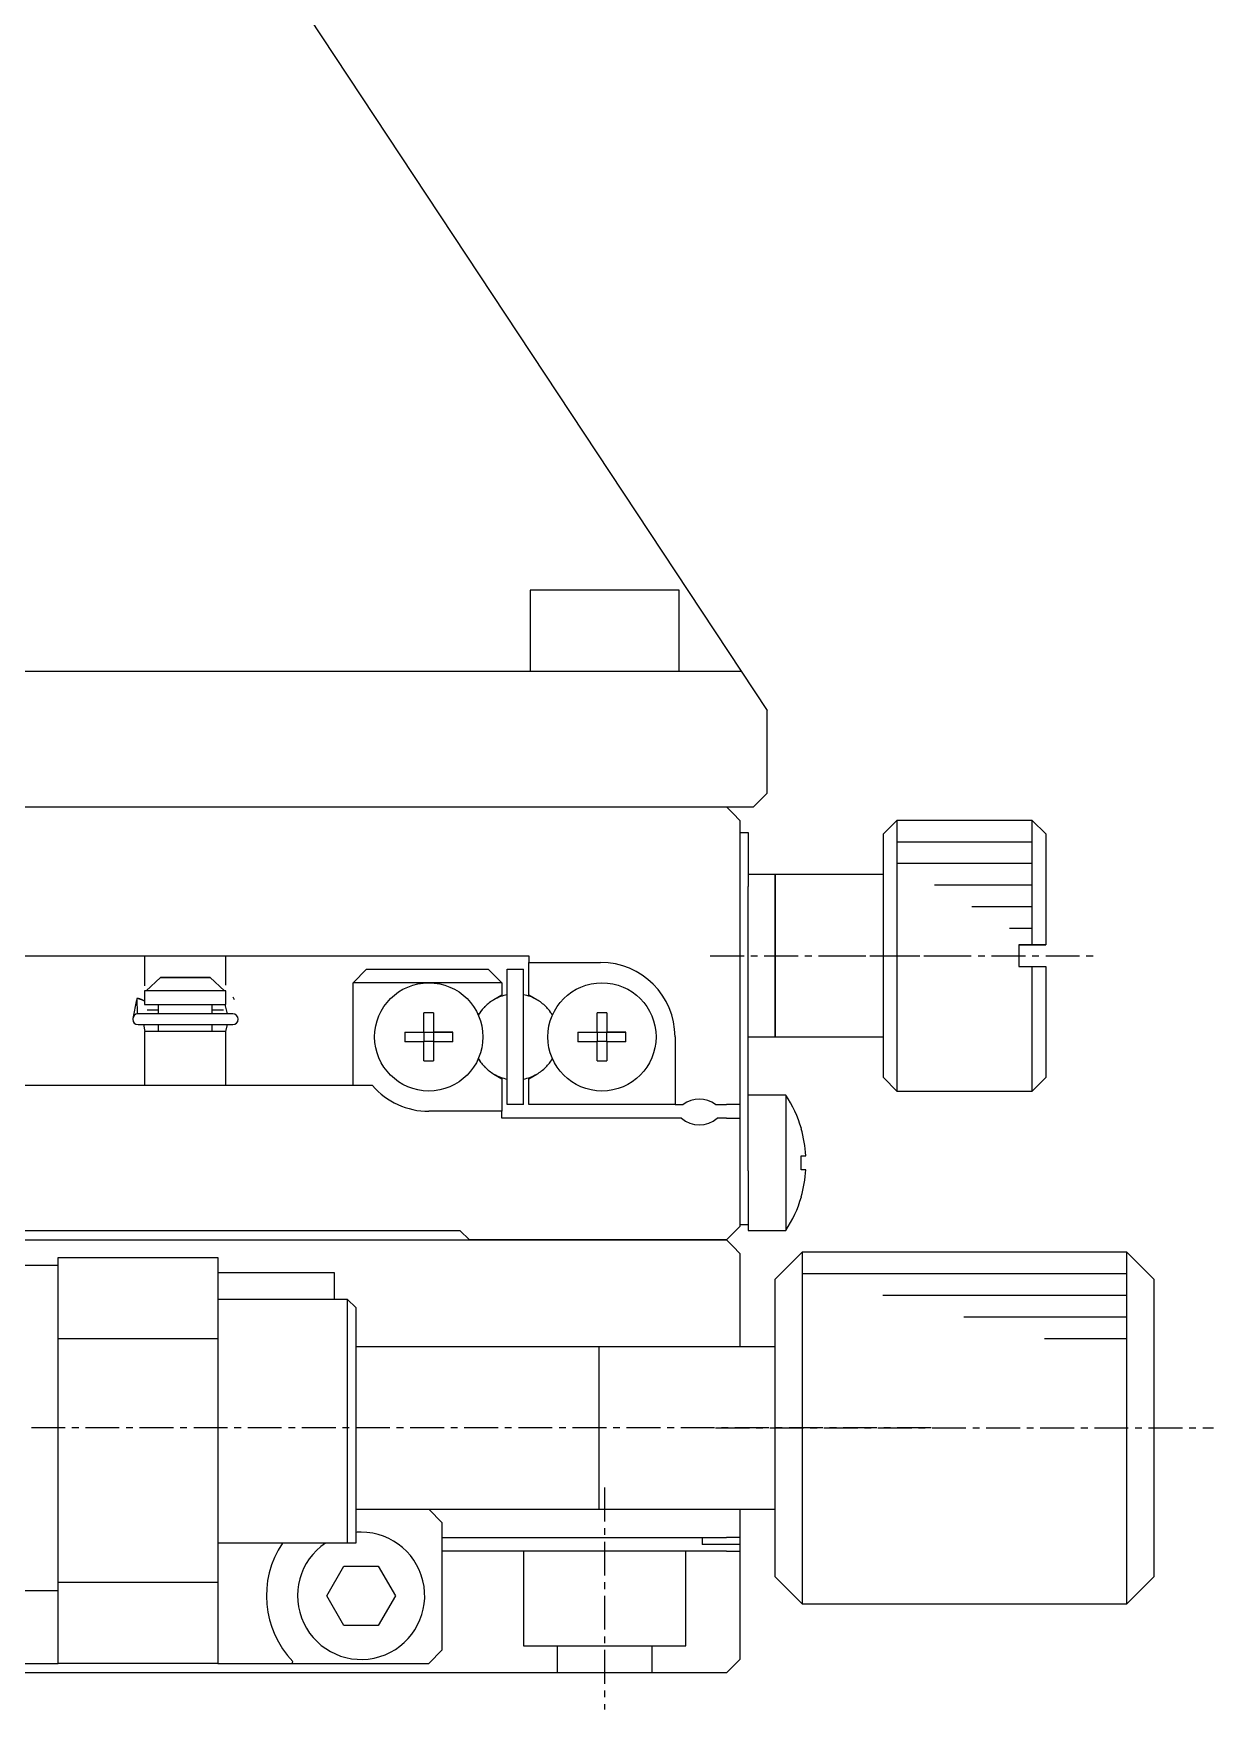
# Model space of a CAD drawing. Extents: x 404 to 637, y 23 to 215.
# Drawn here: x 593 to 636.6, y 71.7 to 133.6 of the extents above; entities that cross this region are included whole.
import ezdxf

# ---------------------------------------------------------------- set-up
doc = ezdxf.new("R2010")
doc.units = 0
doc.linetypes.add('CENTER', pattern=[2, 1.25, -0.25, 0.25, -0.25])
doc.layers.get('0').update_dxf_attribs({"linetype": 'CONTINUOUS'})
doc.layers.add('CENTER', color=1, linetype='CENTER')

msp = doc.modelspace()

# ---------------------------------------------------------------- linework, layer by layer
at = {"color": 7, "linetype": 'CONTINUOUS'}
for p, q in [((569.599, 185.017), (620.099, 108.575)), ((611.349, 113.017), (611.349, 110.017)), ((614.099, 113.017), (611.349, 113.017)), ((616.849, 113.017), (614.099, 113.017)), ((616.849, 110.017), (616.849, 113.017)), ((619.146, 110.017), (570.099, 110.017)), ((620.099, 105.517), (620.099, 108.575)), ((620.099, 105.517), (619.599, 105.017)), ((563.599, 105.017), (619.599, 105.017)), ((569.599, 105.017), (618.599, 105.017)), ((618.849, 104.767), (618.599, 105.017)), ((618.849, 104.767), (619.099, 104.517)), ((619.099, 104.517), (619.099, 94.017)), ((619.099, 104.067), (619.399, 104.067)), ((619.399, 104.067), (619.399, 102.067)), ((624.899, 104.517), (624.399, 104.017)), ((629.899, 104.517), (624.899, 104.517)), ((624.899, 104.517), (624.899, 94.517)), ((629.899, 99.917), (629.899, 104.517)), ((630.399, 104.017), (629.899, 104.517)), ((624.399, 95.017), (624.399, 104.017)), ((630.399, 104.017), (630.399, 99.917)), ((620.399, 102.517), (619.399, 102.517)), ((620.399, 102.517), (620.399, 96.517)), ((620.399, 96.517), (620.399, 102.517)), ((624.399, 102.517), (620.399, 102.517)), ((619.399, 91.567), (619.399, 102.067)), ((629.399, 99.917), (629.899, 99.917)), ((629.899, 99.917), (629.399, 99.917)), ((629.399, 99.917), (629.399, 99.117)), ((630.399, 99.917), (629.899, 99.917)), ((629.899, 99.917), (630.399, 99.917)), ((588.299, 99.517), (597.299, 99.517)), ((597.099, 99.517), (597.099, 98.404)), ((597.299, 99.517), (599.599, 99.517)), ((599.599, 99.517), (609.099, 99.517)), ((600.099, 98.423), (600.099, 99.517)), ((609.099, 99.517), (611.299, 99.517)), ((611.299, 99.517), (611.299, 99.267)), ((611.299, 98.061), (611.299, 99.267)), ((611.299, 99.267), (613.949, 99.267)), ((629.399, 99.117), (629.899, 99.117)), ((629.899, 94.517), (629.899, 99.117)), ((629.899, 99.117), (630.399, 99.117)), ((630.399, 99.117), (630.399, 95.017)), ((597.153, 98.217), (597.682, 98.717)), ((597.682, 98.717), (599.515, 98.717)), ((599.515, 98.717), (597.682, 98.717)), ((599.515, 98.717), (600.044, 98.217)), ((604.799, 98.517), (605.299, 99.017)), ((604.799, 94.717), (604.799, 98.517)), ((607.599, 98.517), (604.799, 98.517)), ((605.299, 99.017), (609.799, 99.017)), ((610.299, 98.517), (607.599, 98.517)), ((609.799, 99.017), (610.299, 98.517)), ((610.299, 98.517), (610.299, 98.061)), ((610.499, 94.017), (610.499, 99.017)), ((610.499, 99.017), (611.099, 99.017)), ((611.099, 94.017), (611.099, 99.017)), ((596.794, 97.884), (596.658, 97.196)), ((596.814, 97.936), (596.826, 97.367)), ((596.819, 97.945), (597.047, 97.875)), ((597.047, 97.875), (597.099, 97.85)), ((597.153, 98.217), (597.099, 98.217)), ((597.099, 98.217), (597.099, 97.717)), ((600.044, 98.217), (597.153, 98.217)), ((600.099, 98.217), (600.044, 98.217)), ((600.099, 97.717), (600.099, 98.217)), ((600.399, 97.936), (600.375, 97.989)), ((600.419, 97.883), (600.399, 97.936)), ((610.299, 98.061), (610.005, 97.892)), ((611.592, 97.892), (611.299, 98.061)), ((600.357, 97.369), (596.857, 97.369)), ((597.099, 97.717), (600.099, 97.717)), ((597.198, 97.517), (597.599, 97.517)), ((597.599, 97.717), (597.599, 97.369)), ((599.599, 97.369), (599.599, 97.717)), ((599.599, 97.517), (600.015, 97.517)), ((600.057, 97.717), (600.145, 97.369)), ((607.419, 96.697), (607.419, 97.403)), ((607.779, 97.403), (607.779, 96.697)), ((613.819, 96.697), (613.819, 97.403)), ((614.179, 97.403), (614.179, 96.697)), ((596.857, 96.969), (600.357, 96.969)), ((597.123, 96.717), (597.069, 96.969)), ((597.599, 96.717), (597.099, 96.717)), ((600.099, 96.717), (597.099, 96.717)), ((597.099, 96.717), (597.099, 94.717)), ((597.599, 96.969), (597.599, 96.717)), ((599.599, 96.717), (597.599, 96.717)), ((599.599, 96.717), (597.599, 96.717)), ((599.599, 96.717), (599.599, 96.969)), ((600.099, 96.717), (599.599, 96.717)), ((600.144, 96.969), (600.09, 96.717)), ((600.099, 94.717), (600.099, 96.717)), ((606.712, 96.697), (607.419, 96.697)), ((606.712, 96.697), (607.419, 96.697)), ((607.429, 96.687), (607.419, 96.697)), ((607.429, 96.347), (607.429, 96.687)), ((607.429, 96.687), (607.768, 96.687)), ((607.768, 96.687), (607.779, 96.697)), ((607.768, 96.687), (607.768, 96.347)), ((607.779, 96.697), (608.485, 96.697)), ((608.485, 96.697), (607.779, 96.697)), ((613.112, 96.697), (613.819, 96.697)), ((613.112, 96.697), (613.819, 96.697)), ((613.829, 96.687), (613.819, 96.697)), ((613.829, 96.347), (613.829, 96.687)), ((613.829, 96.687), (614.168, 96.687)), ((614.168, 96.687), (614.179, 96.697)), ((614.168, 96.687), (614.168, 96.347)), ((614.179, 96.697), (614.885, 96.697)), ((614.885, 96.697), (614.179, 96.697)), ((607.419, 96.337), (606.712, 96.337)), ((607.429, 96.347), (607.419, 96.337)), ((607.419, 95.631), (607.419, 96.337)), ((607.768, 96.347), (607.429, 96.347)), ((607.768, 96.347), (607.779, 96.337)), ((607.779, 96.337), (607.779, 95.631)), ((608.485, 96.337), (607.779, 96.337)), ((613.819, 96.337), (613.112, 96.337)), ((613.829, 96.347), (613.819, 96.337)), ((613.819, 95.631), (613.819, 96.337)), ((614.168, 96.347), (613.829, 96.347)), ((614.168, 96.347), (614.179, 96.337)), ((614.179, 96.337), (614.179, 95.631)), ((614.885, 96.337), (614.179, 96.337)), ((616.699, 96.517), (616.699, 94.017)), ((619.399, 96.517), (620.399, 96.517)), ((620.399, 96.517), (624.399, 96.517)), ((610.005, 95.142), (610.299, 94.972)), ((610.299, 94.972), (610.299, 93.767)), ((611.299, 94.972), (611.592, 95.142)), ((611.299, 94.017), (611.299, 94.972)), ((624.399, 95.017), (624.899, 94.517)), ((629.899, 94.517), (630.399, 95.017)), ((597.524, 94.717), (588.524, 94.717)), ((605.52, 94.717), (597.524, 94.717)), ((620.79, 94.367), (619.399, 94.367)), ((620.79, 94.367), (620.79, 89.367)), ((624.899, 94.517), (629.899, 94.517)), ((610.299, 93.767), (607.599, 93.767)), ((610.299, 93.517), (610.299, 93.767)), ((616.937, 93.517), (610.299, 93.517)), ((611.099, 94.017), (610.499, 94.017)), ((616.699, 94.017), (611.299, 94.017)), ((616.699, 94.017), (616.999, 94.017)), ((618.199, 94.017), (618.599, 94.017)), ((618.599, 93.517), (618.26, 93.517)), ((619.099, 94.017), (618.599, 94.017)), ((618.599, 93.517), (619.099, 93.517)), ((619.099, 94.017), (619.099, 93.517)), ((619.099, 93.517), (619.099, 89.517)), ((621.361, 93.125), (621.368, 93.129)), ((621.361, 92.127), (621.534, 92.127)), ((619.399, 91.567), (619.399, 89.567)), ((621.534, 91.607), (621.361, 91.607)), ((621.368, 90.605), (621.361, 90.608)), ((579.449, 89.367), (608.749, 89.367)), ((608.749, 89.367), (609.099, 89.017)), ((618.599, 89.017), (618.849, 89.267)), ((619.099, 89.517), (618.849, 89.267)), ((619.399, 89.567), (619.099, 89.567)), ((619.399, 89.567), (619.399, 89.367)), ((619.399, 89.367), (620.79, 89.367)), ((588.599, 89.017), (601.599, 89.017)), ((601.599, 89.017), (609.099, 89.017)), ((615.599, 89.017), (609.099, 89.017)), ((609.099, 89.017), (615.599, 89.017)), ((616.399, 89.017), (615.599, 89.017)), ((615.599, 89.017), (616.399, 89.017)), ((618.599, 89.017), (616.399, 89.017)), ((616.399, 89.017), (618.599, 89.017)), ((618.849, 88.767), (618.599, 89.017)), ((618.849, 88.767), (619.099, 88.517)), ((621.399, 88.567), (620.399, 87.567)), ((633.399, 88.567), (621.399, 88.567)), ((621.399, 88.567), (621.399, 82.008)), ((633.399, 75.567), (633.399, 88.567)), ((634.399, 87.567), (633.399, 88.567)), ((593.899, 88.067), (590.399, 88.067)), ((593.899, 85.367), (593.899, 88.367)), ((593.899, 88.367), (599.799, 88.367)), ((599.799, 88.367), (599.799, 85.367)), ((619.099, 88.517), (619.099, 88.067)), ((619.099, 88.517), (619.099, 85.067)), ((599.799, 87.817), (604.099, 87.817)), ((604.099, 87.817), (604.099, 86.817)), ((620.399, 82.017), (620.399, 87.567)), ((634.399, 87.567), (634.399, 76.567)), ((604.599, 86.817), (599.799, 86.817)), ((604.899, 86.517), (604.599, 86.817)), ((604.599, 77.817), (604.599, 86.817)), ((604.899, 86.517), (604.899, 77.817)), ((599.799, 85.367), (593.899, 85.367)), ((593.899, 76.367), (593.899, 85.367)), ((599.799, 85.367), (599.799, 76.367)), ((613.904, 85.067), (604.899, 85.067)), ((620.399, 85.067), (613.894, 85.067)), ((613.899, 79.067), (613.899, 85.067)), ((620.399, 76.567), (620.399, 82.017)), ((621.399, 82.008), (621.399, 75.567)), ((604.899, 79.067), (613.899, 79.067)), ((608.099, 78.567), (607.599, 79.067)), ((613.894, 79.067), (613.899, 79.067)), ((613.899, 79.067), (613.904, 79.067)), ((613.899, 79.067), (620.399, 79.067)), ((619.099, 79.067), (619.099, 78.017)), ((608.099, 73.867), (608.099, 78.567)), ((604.599, 77.817), (599.799, 77.817)), ((604.899, 77.817), (604.599, 77.817)), ((608.099, 78.017), (618.599, 78.017)), ((618.599, 77.517), (608.099, 77.517)), ((617.699, 78.017), (617.699, 77.767)), ((619.099, 77.767), (617.699, 77.767)), ((619.099, 78.017), (618.599, 78.017)), ((618.599, 77.517), (619.099, 77.517)), ((619.099, 78.017), (619.099, 77.767)), ((619.099, 77.767), (619.099, 77.517)), ((619.099, 77.517), (619.099, 73.517)), ((603.828, 75.867), (604.464, 76.967)), ((604.464, 76.967), (605.734, 76.967)), ((605.734, 76.967), (606.369, 75.867)), ((593.899, 73.367), (593.899, 76.367)), ((593.899, 76.367), (599.799, 76.367)), ((599.799, 76.367), (599.799, 73.367)), ((620.399, 76.567), (621.399, 75.567)), ((633.399, 75.567), (634.399, 76.567)), ((590.399, 76.067), (593.899, 76.067)), ((604.464, 74.767), (603.828, 75.867)), ((606.369, 75.867), (605.734, 74.767)), ((619.099, 76.067), (619.099, 74.717)), ((621.399, 75.567), (633.399, 75.567)), ((605.734, 74.767), (604.464, 74.767)), ((619.099, 74.717), (619.099, 73.517)), ((607.599, 73.367), (608.099, 73.867)), ((591.146, 73.367), (593.899, 73.367)), ((599.799, 73.367), (593.899, 73.367)), ((599.799, 73.367), (602.551, 73.367)), ((602.551, 73.367), (602.58, 73.436)), ((602.551, 73.367), (607.599, 73.367)), ((618.849, 73.267), (618.599, 73.017)), ((619.099, 73.517), (618.849, 73.267)), ((619.099, 73.517), (618.849, 73.267)), ((618.599, 73.017), (569.599, 73.017))]:
    msp.add_line(p, q, dxfattribs=at)
at = {"color": 3, "linetype": 'CONTINUOUS'}
for p, q in [((629.899, 103.717), (624.899, 103.717)), ((629.899, 102.917), (624.899, 102.917)), ((629.899, 102.117), (626.284, 102.117)), ((629.899, 101.317), (627.67, 101.317)), ((629.899, 100.517), (629.056, 100.517)), ((633.399, 87.767), (621.399, 87.767)), ((633.399, 86.967), (624.384, 86.967)), ((633.399, 86.167), (627.37, 86.167)), ((633.399, 85.367), (630.356, 85.367)), ((611.099, 77.517), (611.099, 74.017)), ((617.099, 74.017), (617.099, 77.517)), ((611.099, 74.017), (617.099, 74.017)), ((612.349, 74.017), (612.349, 73.017)), ((615.849, 73.017), (615.849, 74.017))]:
    msp.add_line(p, q, dxfattribs=at)
at = {"color": 7, "linetype": 'CONTINUOUS'}
for points in [[(596.817, 97.939, 0), (596.817, 97.939, 0), (596.817, 97.939, 0), (596.817, 97.939, 0), (596.817, 97.939, 0), (596.817, 97.939, 0), (596.817, 97.939, 0), (596.817, 97.939, 0), (596.817, 97.939, 0), (596.817, 97.939, 0), (596.817, 97.939, 0), (596.817, 97.939, 0), (596.817, 97.939, 0), (596.817, 97.939, 0), (596.817, 97.939, 0), (596.817, 97.939, 0), (596.817, 97.939, 0), (596.817, 97.939, 0), (596.817, 97.939, 0), (596.817, 97.939, 0), (596.817, 97.939, 0), (596.817, 97.939, 0), (596.817, 97.939, 0), (596.817, 97.939, 0), (596.817, 97.937, 0), (596.817, 97.937, 0), (596.817, 97.937, 0), (596.817, 97.937, 0), (596.817, 97.937, 0), (596.817, 97.937, 0), (596.817, 97.937, 0), (596.815, 97.937, 0), (596.815, 97.937, 0), (596.815, 97.937, 0), (596.815, 97.937, 0), (596.815, 97.937, 0), (596.815, 97.937, 0), (596.815, 97.937, 0), (596.815, 97.937, 0), (596.815, 97.937, 0), (596.815, 97.937, 0), (596.815, 97.937, 0), (596.815, 97.937, 0), (596.815, 97.937, 0), (596.815, 97.937, 0), (596.815, 97.937, 0), (596.815, 97.937, 0), (596.815, 97.937, 0), (596.815, 97.937, 0), (596.815, 97.937, 0), (596.815, 97.937, 0), (596.815, 97.937, 0), (596.815, 97.937, 0), (596.815, 97.937, 0), (596.815, 97.937, 0), (596.815, 97.937, 0), (596.815, 97.937, 0), (596.815, 97.937, 0), (596.815, 97.937, 0), (596.815, 97.937, 0), (596.815, 97.937, 0), (596.815, 97.937, 0), (596.815, 97.937, 0), (596.815, 97.937, 0), (596.815, 97.937, 0), (596.815, 97.937, 0), (596.815, 97.937, 0), (596.815, 97.937, 0), (596.815, 97.937, 0), (596.815, 97.937, 0), (596.815, 97.937, 0), (596.815, 97.937, 0), (596.815, 97.937, 0), (596.815, 97.937, 0), (596.815, 97.937, 0), (596.815, 97.937, 0), (596.815, 97.937, 0), (596.815, 97.937, 0), (596.815, 97.937, 0), (596.815, 97.937, 0), (596.815, 97.937, 0), (596.815, 97.937, 0), (596.815, 97.937, 0), (596.815, 97.937, 0), (596.815, 97.937, 0), (596.815, 97.937, 0), (596.815, 97.937, 0), (596.815, 97.937, 0), (596.815, 97.937, 0), (596.815, 97.937, 0), (596.815, 97.937, 0), (596.815, 97.937, 0), (596.815, 97.937, 0), (596.815, 97.937, 0), (596.815, 97.937, 0), (596.813, 97.937, 0), (596.813, 97.937, 0), (596.813, 97.937, 0), (596.813, 97.937, 0), (596.813, 97.937, 0), (596.813, 97.937, 0), (596.813, 97.937, 0), (596.813, 97.937, 0), (596.813, 97.937, 0), (596.813, 97.937, 0), (596.813, 97.937, 0), (596.813, 97.937, 0), (596.813, 97.937, 0), (596.813, 97.937, 0), (596.813, 97.937, 0), (596.813, 97.937, 0), (596.813, 97.937, 0), (596.813, 97.937, 0), (596.813, 97.937, 0), (596.813, 97.935, 0), (596.813, 97.935, 0), (596.813, 97.935, 0), (596.813, 97.935, 0), (596.813, 97.935, 0), (596.813, 97.935, 0), (596.813, 97.935, 0), (596.813, 97.935, 0), (596.813, 97.935, 0), (596.813, 97.935, 0), (596.813, 97.935, 0), (596.813, 97.935, 0), (596.813, 97.935, 0), (596.813, 97.935, 0), (596.813, 97.935, 0)], [(597.099, 97.839, 0), (597.095, 97.839, 0), (597.093, 97.841, 0), (597.091, 97.841, 0), (597.089, 97.843, 0), (597.087, 97.845, 0), (597.083, 97.845, 0), (597.081, 97.847, 0), (597.079, 97.849, 0), (597.077, 97.849, 0), (597.073, 97.851, 0), (597.071, 97.851, 0), (597.069, 97.853, 0), (597.067, 97.855, 0), (597.063, 97.855, 0), (597.061, 97.857, 0), (597.059, 97.857, 0), (597.055, 97.859, 0), (597.053, 97.861, 0), (597.051, 97.861, 0), (597.047, 97.863, 0), (597.045, 97.865, 0), (597.043, 97.865, 0), (597.039, 97.867, 0), (597.037, 97.867, 0), (597.035, 97.869, 0), (597.031, 97.871, 0), (597.029, 97.871, 0), (597.025, 97.873, 0), (597.023, 97.875, 0), (597.021, 97.875, 0), (597.017, 97.877, 0), (597.015, 97.877, 0), (597.013, 97.879, 0), (597.009, 97.881, 0), (597.007, 97.881, 0), (597.003, 97.883, 0), (597.001, 97.883, 0), (596.999, 97.885, 0), (596.995, 97.885, 0), (596.993, 97.887, 0), (596.989, 97.889, 0), (596.987, 97.889, 0), (596.985, 97.891, 0), (596.981, 97.891, 0), (596.979, 97.893, 0), (596.975, 97.893, 0), (596.973, 97.895, 0), (596.971, 97.897, 0), (596.967, 97.897, 0), (596.965, 97.899, 0), (596.963, 97.899, 0), (596.959, 97.901, 0), (596.957, 97.901, 0), (596.953, 97.903, 0), (596.951, 97.903, 0), (596.949, 97.905, 0), (596.945, 97.905, 0), (596.943, 97.907, 0), (596.941, 97.907, 0), (596.937, 97.909, 0), (596.935, 97.909, 0), (596.933, 97.911, 0), (596.931, 97.911, 0), (596.927, 97.913, 0), (596.925, 97.913, 0), (596.923, 97.915, 0), (596.919, 97.915, 0), (596.917, 97.915, 0), (596.915, 97.917, 0), (596.913, 97.917, 0), (596.909, 97.919, 0), (596.907, 97.919, 0), (596.905, 97.921, 0), (596.903, 97.921, 0), (596.901, 97.921, 0), (596.897, 97.923, 0), (596.895, 97.923, 0), (596.893, 97.923, 0), (596.891, 97.925, 0), (596.889, 97.925, 0), (596.887, 97.925, 0), (596.885, 97.927, 0), (596.883, 97.927, 0), (596.879, 97.927, 0), (596.877, 97.929, 0), (596.875, 97.929, 0), (596.873, 97.929, 0), (596.871, 97.931, 0), (596.869, 97.931, 0), (596.867, 97.931, 0), (596.865, 97.931, 0), (596.863, 97.933, 0), (596.861, 97.933, 0), (596.859, 97.933, 0), (596.857, 97.933, 0), (596.857, 97.935, 0), (596.855, 97.935, 0), (596.853, 97.935, 0), (596.851, 97.935, 0), (596.849, 97.935, 0), (596.847, 97.937, 0), (596.847, 97.937, 0), (596.845, 97.937, 0), (596.843, 97.937, 0), (596.841, 97.937, 0), (596.839, 97.937, 0), (596.839, 97.937, 0), (596.837, 97.937, 0), (596.835, 97.939, 0), (596.835, 97.939, 0), (596.833, 97.939, 0), (596.831, 97.939, 0), (596.831, 97.939, 0), (596.829, 97.939, 0), (596.829, 97.939, 0), (596.827, 97.939, 0), (596.827, 97.939, 0), (596.825, 97.939, 0), (596.825, 97.939, 0), (596.823, 97.939, 0), (596.823, 97.939, 0), (596.821, 97.939, 0), (596.821, 97.939, 0), (596.821, 97.939, 0), (596.819, 97.939, 0), (596.819, 97.939, 0), (596.817, 97.939, 0), (596.817, 97.939, 0)], [(607.779, 97.403, 0), (607.775, 97.403, 0), (607.773, 97.403, 0), (607.769, 97.403, 0), (607.767, 97.403, 0), (607.765, 97.403, 0), (607.761, 97.403, 0), (607.759, 97.403, 0), (607.755, 97.403, 0), (607.753, 97.403, 0), (607.751, 97.403, 0), (607.747, 97.403, 0), (607.745, 97.403, 0), (607.741, 97.403, 0), (607.739, 97.403, 0), (607.737, 97.403, 0), (607.733, 97.403, 0), (607.731, 97.403, 0), (607.727, 97.403, 0), (607.725, 97.403, 0), (607.721, 97.403, 0), (607.719, 97.405, 0), (607.717, 97.405, 0), (607.713, 97.405, 0), (607.711, 97.405, 0), (607.707, 97.405, 0), (607.705, 97.405, 0), (607.703, 97.405, 0), (607.699, 97.405, 0), (607.697, 97.405, 0), (607.693, 97.405, 0), (607.691, 97.405, 0), (607.689, 97.405, 0), (607.685, 97.405, 0), (607.683, 97.405, 0), (607.679, 97.405, 0), (607.677, 97.405, 0), (607.675, 97.405, 0), (607.671, 97.405, 0), (607.669, 97.405, 0), (607.665, 97.405, 0), (607.663, 97.405, 0), (607.661, 97.405, 0), (607.657, 97.405, 0), (607.655, 97.405, 0), (607.651, 97.405, 0), (607.649, 97.405, 0), (607.647, 97.405, 0), (607.643, 97.405, 0), (607.641, 97.405, 0), (607.637, 97.405, 0), (607.635, 97.405, 0), (607.631, 97.405, 0), (607.629, 97.405, 0), (607.627, 97.405, 0), (607.623, 97.405, 0), (607.621, 97.405, 0), (607.617, 97.405, 0), (607.615, 97.405, 0), (607.613, 97.405, 0), (607.609, 97.405, 0), (607.607, 97.405, 0), (607.603, 97.405, 0), (607.601, 97.405, 0), (607.599, 97.405, 0), (607.595, 97.405, 0), (607.593, 97.405, 0), (607.589, 97.405, 0), (607.587, 97.405, 0), (607.585, 97.405, 0), (607.581, 97.405, 0), (607.579, 97.405, 0), (607.575, 97.405, 0), (607.573, 97.405, 0), (607.571, 97.405, 0), (607.567, 97.405, 0), (607.565, 97.405, 0), (607.561, 97.405, 0), (607.559, 97.405, 0), (607.555, 97.405, 0), (607.553, 97.405, 0), (607.551, 97.405, 0), (607.547, 97.405, 0), (607.545, 97.405, 0), (607.541, 97.405, 0), (607.539, 97.405, 0), (607.537, 97.405, 0), (607.533, 97.405, 0), (607.531, 97.405, 0), (607.527, 97.405, 0), (607.525, 97.405, 0), (607.523, 97.405, 0), (607.519, 97.405, 0), (607.517, 97.405, 0), (607.513, 97.405, 0), (607.511, 97.405, 0), (607.509, 97.405, 0), (607.505, 97.405, 0), (607.503, 97.405, 0), (607.499, 97.405, 0), (607.497, 97.405, 0), (607.495, 97.405, 0), (607.491, 97.405, 0), (607.489, 97.405, 0), (607.485, 97.405, 0), (607.483, 97.405, 0), (607.481, 97.405, 0), (607.477, 97.405, 0), (607.475, 97.403, 0), (607.471, 97.403, 0), (607.469, 97.403, 0), (607.465, 97.403, 0), (607.463, 97.403, 0), (607.461, 97.403, 0), (607.457, 97.403, 0), (607.455, 97.403, 0), (607.451, 97.403, 0), (607.449, 97.403, 0), (607.447, 97.403, 0), (607.443, 97.403, 0), (607.441, 97.403, 0), (607.437, 97.403, 0), (607.435, 97.403, 0), (607.433, 97.403, 0), (607.429, 97.403, 0), (607.427, 97.403, 0), (607.423, 97.403, 0), (607.421, 97.403, 0), (607.419, 97.403, 0)], [(614.179, 97.403, 0), (614.175, 97.403, 0), (614.173, 97.403, 0), (614.169, 97.403, 0), (614.167, 97.403, 0), (614.165, 97.403, 0), (614.161, 97.403, 0), (614.159, 97.403, 0), (614.155, 97.403, 0), (614.153, 97.403, 0), (614.151, 97.403, 0), (614.147, 97.403, 0), (614.145, 97.403, 0), (614.141, 97.403, 0), (614.139, 97.403, 0), (614.137, 97.403, 0), (614.133, 97.403, 0), (614.131, 97.403, 0), (614.127, 97.403, 0), (614.125, 97.403, 0), (614.121, 97.403, 0), (614.119, 97.405, 0), (614.117, 97.405, 0), (614.113, 97.405, 0), (614.111, 97.405, 0), (614.107, 97.405, 0), (614.105, 97.405, 0), (614.103, 97.405, 0), (614.099, 97.405, 0), (614.097, 97.405, 0), (614.093, 97.405, 0), (614.091, 97.405, 0), (614.089, 97.405, 0), (614.085, 97.405, 0), (614.083, 97.405, 0), (614.079, 97.405, 0), (614.077, 97.405, 0), (614.075, 97.405, 0), (614.071, 97.405, 0), (614.069, 97.405, 0), (614.065, 97.405, 0), (614.063, 97.405, 0), (614.061, 97.405, 0), (614.057, 97.405, 0), (614.055, 97.405, 0), (614.051, 97.405, 0), (614.049, 97.405, 0), (614.047, 97.405, 0), (614.043, 97.405, 0), (614.041, 97.405, 0), (614.037, 97.405, 0), (614.035, 97.405, 0), (614.031, 97.405, 0), (614.029, 97.405, 0), (614.027, 97.405, 0), (614.023, 97.405, 0), (614.021, 97.405, 0), (614.017, 97.405, 0), (614.015, 97.405, 0), (614.013, 97.405, 0), (614.009, 97.405, 0), (614.007, 97.405, 0), (614.003, 97.405, 0), (614.001, 97.405, 0), (613.999, 97.405, 0), (613.995, 97.405, 0), (613.993, 97.405, 0), (613.989, 97.405, 0), (613.987, 97.405, 0), (613.985, 97.405, 0), (613.981, 97.405, 0), (613.979, 97.405, 0), (613.975, 97.405, 0), (613.973, 97.405, 0), (613.971, 97.405, 0), (613.967, 97.405, 0), (613.965, 97.405, 0), (613.961, 97.405, 0), (613.959, 97.405, 0), (613.955, 97.405, 0), (613.953, 97.405, 0), (613.951, 97.405, 0), (613.947, 97.405, 0), (613.945, 97.405, 0), (613.941, 97.405, 0), (613.939, 97.405, 0), (613.937, 97.405, 0), (613.933, 97.405, 0), (613.931, 97.405, 0), (613.927, 97.405, 0), (613.925, 97.405, 0), (613.923, 97.405, 0), (613.919, 97.405, 0), (613.917, 97.405, 0), (613.913, 97.405, 0), (613.911, 97.405, 0), (613.909, 97.405, 0), (613.905, 97.405, 0), (613.903, 97.405, 0), (613.899, 97.405, 0), (613.897, 97.405, 0), (613.895, 97.405, 0), (613.891, 97.405, 0), (613.889, 97.405, 0), (613.885, 97.405, 0), (613.883, 97.405, 0), (613.881, 97.405, 0), (613.877, 97.405, 0), (613.875, 97.403, 0), (613.871, 97.403, 0), (613.869, 97.403, 0), (613.865, 97.403, 0), (613.863, 97.403, 0), (613.861, 97.403, 0), (613.857, 97.403, 0), (613.855, 97.403, 0), (613.851, 97.403, 0), (613.849, 97.403, 0), (613.847, 97.403, 0), (613.843, 97.403, 0), (613.841, 97.403, 0), (613.837, 97.403, 0), (613.835, 97.403, 0), (613.833, 97.403, 0), (613.829, 97.403, 0), (613.827, 97.403, 0), (613.823, 97.403, 0), (613.821, 97.403, 0), (613.819, 97.403, 0)], [(606.711, 96.697, 0), (606.711, 96.693, 0), (606.711, 96.691, 0), (606.711, 96.687, 0), (606.711, 96.685, 0), (606.711, 96.683, 0), (606.711, 96.679, 0), (606.711, 96.677, 0), (606.711, 96.673, 0), (606.711, 96.671, 0), (606.711, 96.669, 0), (606.711, 96.665, 0), (606.711, 96.663, 0), (606.711, 96.659, 0), (606.711, 96.657, 0), (606.711, 96.655, 0), (606.711, 96.651, 0), (606.711, 96.649, 0), (606.711, 96.645, 0), (606.711, 96.643, 0), (606.711, 96.641, 0), (606.711, 96.637, 0), (606.711, 96.635, 0), (606.711, 96.631, 0), (606.711, 96.629, 0), (606.711, 96.627, 0), (606.711, 96.623, 0), (606.711, 96.621, 0), (606.711, 96.617, 0), (606.711, 96.615, 0), (606.711, 96.613, 0), (606.711, 96.609, 0), (606.711, 96.607, 0), (606.711, 96.603, 0), (606.711, 96.601, 0), (606.711, 96.599, 0), (606.711, 96.595, 0), (606.709, 96.593, 0), (606.709, 96.589, 0), (606.709, 96.587, 0), (606.709, 96.583, 0), (606.709, 96.581, 0), (606.709, 96.579, 0), (606.709, 96.575, 0), (606.709, 96.573, 0), (606.709, 96.569, 0), (606.709, 96.567, 0), (606.709, 96.565, 0), (606.709, 96.561, 0), (606.709, 96.559, 0), (606.709, 96.555, 0), (606.709, 96.553, 0), (606.709, 96.551, 0), (606.709, 96.547, 0), (606.709, 96.545, 0), (606.709, 96.541, 0), (606.709, 96.539, 0), (606.709, 96.537, 0), (606.709, 96.533, 0), (606.709, 96.531, 0), (606.709, 96.527, 0), (606.709, 96.525, 0), (606.709, 96.523, 0), (606.709, 96.519, 0), (606.709, 96.517, 0), (606.709, 96.513, 0), (606.709, 96.511, 0), (606.709, 96.507, 0), (606.709, 96.505, 0), (606.709, 96.503, 0), (606.709, 96.499, 0), (606.709, 96.497, 0), (606.709, 96.493, 0), (606.709, 96.491, 0), (606.709, 96.489, 0), (606.709, 96.485, 0), (606.709, 96.483, 0), (606.709, 96.479, 0), (606.709, 96.477, 0), (606.709, 96.475, 0), (606.709, 96.471, 0), (606.709, 96.469, 0), (606.709, 96.465, 0), (606.709, 96.463, 0), (606.709, 96.461, 0), (606.709, 96.457, 0), (606.709, 96.455, 0), (606.709, 96.451, 0), (606.709, 96.449, 0), (606.709, 96.447, 0), (606.709, 96.443, 0), (606.709, 96.441, 0), (606.711, 96.437, 0), (606.711, 96.435, 0), (606.711, 96.433, 0), (606.711, 96.429, 0), (606.711, 96.427, 0), (606.711, 96.423, 0), (606.711, 96.421, 0), (606.711, 96.417, 0), (606.711, 96.415, 0), (606.711, 96.413, 0), (606.711, 96.409, 0), (606.711, 96.407, 0), (606.711, 96.403, 0), (606.711, 96.401, 0), (606.711, 96.399, 0), (606.711, 96.395, 0), (606.711, 96.393, 0), (606.711, 96.389, 0), (606.711, 96.387, 0), (606.711, 96.385, 0), (606.711, 96.381, 0), (606.711, 96.379, 0), (606.711, 96.375, 0), (606.711, 96.373, 0), (606.711, 96.371, 0), (606.711, 96.367, 0), (606.711, 96.365, 0), (606.711, 96.361, 0), (606.711, 96.359, 0), (606.711, 96.357, 0), (606.711, 96.353, 0), (606.711, 96.351, 0), (606.711, 96.347, 0), (606.711, 96.345, 0), (606.711, 96.343, 0), (606.711, 96.339, 0), (606.711, 96.337, 0)], [(608.485, 96.337, 0), (608.485, 96.339, 0), (608.485, 96.343, 0), (608.485, 96.345, 0), (608.485, 96.347, 0), (608.485, 96.351, 0), (608.485, 96.353, 0), (608.485, 96.357, 0), (608.485, 96.359, 0), (608.485, 96.361, 0), (608.485, 96.365, 0), (608.485, 96.367, 0), (608.485, 96.371, 0), (608.485, 96.373, 0), (608.485, 96.375, 0), (608.485, 96.379, 0), (608.485, 96.381, 0), (608.485, 96.385, 0), (608.485, 96.387, 0), (608.485, 96.389, 0), (608.485, 96.393, 0), (608.485, 96.395, 0), (608.485, 96.399, 0), (608.485, 96.401, 0), (608.485, 96.403, 0), (608.485, 96.407, 0), (608.487, 96.409, 0), (608.487, 96.413, 0), (608.487, 96.415, 0), (608.487, 96.417, 0), (608.487, 96.421, 0), (608.487, 96.423, 0), (608.487, 96.427, 0), (608.487, 96.429, 0), (608.487, 96.433, 0), (608.487, 96.435, 0), (608.487, 96.437, 0), (608.487, 96.441, 0), (608.487, 96.443, 0), (608.487, 96.447, 0), (608.487, 96.449, 0), (608.487, 96.451, 0), (608.487, 96.455, 0), (608.487, 96.457, 0), (608.487, 96.461, 0), (608.487, 96.463, 0), (608.487, 96.465, 0), (608.487, 96.469, 0), (608.487, 96.471, 0), (608.487, 96.475, 0), (608.487, 96.477, 0), (608.487, 96.479, 0), (608.487, 96.483, 0), (608.487, 96.485, 0), (608.487, 96.489, 0), (608.487, 96.491, 0), (608.487, 96.493, 0), (608.487, 96.497, 0), (608.487, 96.499, 0), (608.487, 96.503, 0), (608.487, 96.505, 0), (608.487, 96.507, 0), (608.487, 96.511, 0), (608.487, 96.513, 0), (608.487, 96.517, 0), (608.487, 96.519, 0), (608.487, 96.523, 0), (608.487, 96.525, 0), (608.487, 96.527, 0), (608.487, 96.531, 0), (608.487, 96.533, 0), (608.487, 96.537, 0), (608.487, 96.539, 0), (608.487, 96.541, 0), (608.487, 96.545, 0), (608.487, 96.547, 0), (608.487, 96.551, 0), (608.487, 96.553, 0), (608.487, 96.555, 0), (608.487, 96.559, 0), (608.487, 96.561, 0), (608.487, 96.565, 0), (608.487, 96.567, 0), (608.487, 96.569, 0), (608.487, 96.573, 0), (608.487, 96.575, 0), (608.487, 96.579, 0), (608.487, 96.581, 0), (608.487, 96.583, 0), (608.487, 96.587, 0), (608.487, 96.589, 0), (608.487, 96.593, 0), (608.487, 96.595, 0), (608.487, 96.599, 0), (608.487, 96.601, 0), (608.487, 96.603, 0), (608.487, 96.607, 0), (608.487, 96.609, 0), (608.487, 96.613, 0), (608.487, 96.615, 0), (608.487, 96.617, 0), (608.487, 96.621, 0), (608.487, 96.623, 0), (608.485, 96.627, 0), (608.485, 96.629, 0), (608.485, 96.631, 0), (608.485, 96.635, 0), (608.485, 96.637, 0), (608.485, 96.641, 0), (608.485, 96.643, 0), (608.485, 96.645, 0), (608.485, 96.649, 0), (608.485, 96.651, 0), (608.485, 96.655, 0), (608.485, 96.657, 0), (608.485, 96.659, 0), (608.485, 96.663, 0), (608.485, 96.665, 0), (608.485, 96.669, 0), (608.485, 96.671, 0), (608.485, 96.673, 0), (608.485, 96.677, 0), (608.485, 96.679, 0), (608.485, 96.683, 0), (608.485, 96.685, 0), (608.485, 96.687, 0), (608.485, 96.691, 0), (608.485, 96.693, 0), (608.485, 96.697, 0)], [(613.111, 96.697, 0), (613.111, 96.693, 0), (613.111, 96.691, 0), (613.111, 96.687, 0), (613.111, 96.685, 0), (613.111, 96.683, 0), (613.111, 96.679, 0), (613.111, 96.677, 0), (613.111, 96.673, 0), (613.111, 96.671, 0), (613.111, 96.669, 0), (613.111, 96.665, 0), (613.111, 96.663, 0), (613.111, 96.659, 0), (613.111, 96.657, 0), (613.111, 96.655, 0), (613.111, 96.651, 0), (613.111, 96.649, 0), (613.111, 96.645, 0), (613.111, 96.643, 0), (613.111, 96.641, 0), (613.111, 96.637, 0), (613.111, 96.635, 0), (613.111, 96.631, 0), (613.111, 96.629, 0), (613.111, 96.627, 0), (613.111, 96.623, 0), (613.111, 96.621, 0), (613.111, 96.617, 0), (613.111, 96.615, 0), (613.111, 96.613, 0), (613.111, 96.609, 0), (613.111, 96.607, 0), (613.111, 96.603, 0), (613.111, 96.601, 0), (613.111, 96.599, 0), (613.111, 96.595, 0), (613.109, 96.593, 0), (613.109, 96.589, 0), (613.109, 96.587, 0), (613.109, 96.583, 0), (613.109, 96.581, 0), (613.109, 96.579, 0), (613.109, 96.575, 0), (613.109, 96.573, 0), (613.109, 96.569, 0), (613.109, 96.567, 0), (613.109, 96.565, 0), (613.109, 96.561, 0), (613.109, 96.559, 0), (613.109, 96.555, 0), (613.109, 96.553, 0), (613.109, 96.551, 0), (613.109, 96.547, 0), (613.109, 96.545, 0), (613.109, 96.541, 0), (613.109, 96.539, 0), (613.109, 96.537, 0), (613.109, 96.533, 0), (613.109, 96.531, 0), (613.109, 96.527, 0), (613.109, 96.525, 0), (613.109, 96.523, 0), (613.109, 96.519, 0), (613.109, 96.517, 0), (613.109, 96.513, 0), (613.109, 96.511, 0), (613.109, 96.507, 0), (613.109, 96.505, 0), (613.109, 96.503, 0), (613.109, 96.499, 0), (613.109, 96.497, 0), (613.109, 96.493, 0), (613.109, 96.491, 0), (613.109, 96.489, 0), (613.109, 96.485, 0), (613.109, 96.483, 0), (613.109, 96.479, 0), (613.109, 96.477, 0), (613.109, 96.475, 0), (613.109, 96.471, 0), (613.109, 96.469, 0), (613.109, 96.465, 0), (613.109, 96.463, 0), (613.109, 96.461, 0), (613.109, 96.457, 0), (613.109, 96.455, 0), (613.109, 96.451, 0), (613.109, 96.449, 0), (613.109, 96.447, 0), (613.109, 96.443, 0), (613.109, 96.441, 0), (613.111, 96.437, 0), (613.111, 96.435, 0), (613.111, 96.433, 0), (613.111, 96.429, 0), (613.111, 96.427, 0), (613.111, 96.423, 0), (613.111, 96.421, 0), (613.111, 96.417, 0), (613.111, 96.415, 0), (613.111, 96.413, 0), (613.111, 96.409, 0), (613.111, 96.407, 0), (613.111, 96.403, 0), (613.111, 96.401, 0), (613.111, 96.399, 0), (613.111, 96.395, 0), (613.111, 96.393, 0), (613.111, 96.389, 0), (613.111, 96.387, 0), (613.111, 96.385, 0), (613.111, 96.381, 0), (613.111, 96.379, 0), (613.111, 96.375, 0), (613.111, 96.373, 0), (613.111, 96.371, 0), (613.111, 96.367, 0), (613.111, 96.365, 0), (613.111, 96.361, 0), (613.111, 96.359, 0), (613.111, 96.357, 0), (613.111, 96.353, 0), (613.111, 96.351, 0), (613.111, 96.347, 0), (613.111, 96.345, 0), (613.111, 96.343, 0), (613.111, 96.339, 0), (613.111, 96.337, 0)], [(614.885, 96.337, 0), (614.885, 96.339, 0), (614.885, 96.343, 0), (614.885, 96.345, 0), (614.885, 96.347, 0), (614.885, 96.351, 0), (614.885, 96.353, 0), (614.885, 96.357, 0), (614.885, 96.359, 0), (614.885, 96.361, 0), (614.885, 96.365, 0), (614.885, 96.367, 0), (614.885, 96.371, 0), (614.885, 96.373, 0), (614.885, 96.375, 0), (614.885, 96.379, 0), (614.885, 96.381, 0), (614.885, 96.385, 0), (614.885, 96.387, 0), (614.885, 96.389, 0), (614.885, 96.393, 0), (614.885, 96.395, 0), (614.885, 96.399, 0), (614.885, 96.401, 0), (614.885, 96.403, 0), (614.885, 96.407, 0), (614.887, 96.409, 0), (614.887, 96.413, 0), (614.887, 96.415, 0), (614.887, 96.417, 0), (614.887, 96.421, 0), (614.887, 96.423, 0), (614.887, 96.427, 0), (614.887, 96.429, 0), (614.887, 96.433, 0), (614.887, 96.435, 0), (614.887, 96.437, 0), (614.887, 96.441, 0), (614.887, 96.443, 0), (614.887, 96.447, 0), (614.887, 96.449, 0), (614.887, 96.451, 0), (614.887, 96.455, 0), (614.887, 96.457, 0), (614.887, 96.461, 0), (614.887, 96.463, 0), (614.887, 96.465, 0), (614.887, 96.469, 0), (614.887, 96.471, 0), (614.887, 96.475, 0), (614.887, 96.477, 0), (614.887, 96.479, 0), (614.887, 96.483, 0), (614.887, 96.485, 0), (614.887, 96.489, 0), (614.887, 96.491, 0), (614.887, 96.493, 0), (614.887, 96.497, 0), (614.887, 96.499, 0), (614.887, 96.503, 0), (614.887, 96.505, 0), (614.887, 96.507, 0), (614.887, 96.511, 0), (614.887, 96.513, 0), (614.887, 96.517, 0), (614.887, 96.519, 0), (614.887, 96.523, 0), (614.887, 96.525, 0), (614.887, 96.527, 0), (614.887, 96.531, 0), (614.887, 96.533, 0), (614.887, 96.537, 0), (614.887, 96.539, 0), (614.887, 96.541, 0), (614.887, 96.545, 0), (614.887, 96.547, 0), (614.887, 96.551, 0), (614.887, 96.553, 0), (614.887, 96.555, 0), (614.887, 96.559, 0), (614.887, 96.561, 0), (614.887, 96.565, 0), (614.887, 96.567, 0), (614.887, 96.569, 0), (614.887, 96.573, 0), (614.887, 96.575, 0), (614.887, 96.579, 0), (614.887, 96.581, 0), (614.887, 96.583, 0), (614.887, 96.587, 0), (614.887, 96.589, 0), (614.887, 96.593, 0), (614.887, 96.595, 0), (614.887, 96.599, 0), (614.887, 96.601, 0), (614.887, 96.603, 0), (614.887, 96.607, 0), (614.887, 96.609, 0), (614.887, 96.613, 0), (614.887, 96.615, 0), (614.887, 96.617, 0), (614.887, 96.621, 0), (614.887, 96.623, 0), (614.885, 96.627, 0), (614.885, 96.629, 0), (614.885, 96.631, 0), (614.885, 96.635, 0), (614.885, 96.637, 0), (614.885, 96.641, 0), (614.885, 96.643, 0), (614.885, 96.645, 0), (614.885, 96.649, 0), (614.885, 96.651, 0), (614.885, 96.655, 0), (614.885, 96.657, 0), (614.885, 96.659, 0), (614.885, 96.663, 0), (614.885, 96.665, 0), (614.885, 96.669, 0), (614.885, 96.671, 0), (614.885, 96.673, 0), (614.885, 96.677, 0), (614.885, 96.679, 0), (614.885, 96.683, 0), (614.885, 96.685, 0), (614.885, 96.687, 0), (614.885, 96.691, 0), (614.885, 96.693, 0), (614.885, 96.697, 0)], [(607.419, 95.63, 0), (607.421, 95.63, 0), (607.423, 95.63, 0), (607.427, 95.63, 0), (607.429, 95.63, 0), (607.433, 95.63, 0), (607.435, 95.63, 0), (607.437, 95.63, 0), (607.441, 95.63, 0), (607.443, 95.63, 0), (607.447, 95.63, 0), (607.449, 95.63, 0), (607.451, 95.63, 0), (607.455, 95.63, 0), (607.457, 95.63, 0), (607.461, 95.63, 0), (607.463, 95.629, 0), (607.465, 95.629, 0), (607.469, 95.629, 0), (607.471, 95.629, 0), (607.475, 95.629, 0), (607.477, 95.629, 0), (607.481, 95.629, 0), (607.483, 95.629, 0), (607.485, 95.629, 0), (607.489, 95.629, 0), (607.491, 95.629, 0), (607.495, 95.629, 0), (607.497, 95.629, 0), (607.499, 95.629, 0), (607.503, 95.629, 0), (607.505, 95.629, 0), (607.509, 95.629, 0), (607.511, 95.629, 0), (607.513, 95.629, 0), (607.517, 95.629, 0), (607.519, 95.629, 0), (607.523, 95.629, 0), (607.525, 95.629, 0), (607.527, 95.629, 0), (607.531, 95.629, 0), (607.533, 95.628, 0), (607.537, 95.628, 0), (607.539, 95.628, 0), (607.541, 95.628, 0), (607.545, 95.628, 0), (607.547, 95.628, 0), (607.551, 95.628, 0), (607.553, 95.628, 0), (607.555, 95.628, 0), (607.559, 95.628, 0), (607.561, 95.628, 0), (607.565, 95.628, 0), (607.567, 95.628, 0), (607.571, 95.628, 0), (607.573, 95.628, 0), (607.575, 95.628, 0), (607.579, 95.628, 0), (607.581, 95.628, 0), (607.585, 95.628, 0), (607.587, 95.628, 0), (607.589, 95.628, 0), (607.593, 95.628, 0), (607.595, 95.628, 0), (607.599, 95.628, 0), (607.601, 95.628, 0), (607.603, 95.628, 0), (607.607, 95.628, 0), (607.609, 95.628, 0), (607.613, 95.628, 0), (607.615, 95.628, 0), (607.617, 95.628, 0), (607.621, 95.628, 0), (607.623, 95.628, 0), (607.627, 95.628, 0), (607.629, 95.628, 0), (607.631, 95.628, 0), (607.635, 95.628, 0), (607.637, 95.628, 0), (607.641, 95.628, 0), (607.643, 95.628, 0), (607.647, 95.628, 0), (607.649, 95.628, 0), (607.651, 95.628, 0), (607.655, 95.628, 0), (607.657, 95.628, 0), (607.661, 95.628, 0), (607.663, 95.628, 0), (607.665, 95.629, 0), (607.669, 95.629, 0), (607.671, 95.629, 0), (607.675, 95.629, 0), (607.677, 95.629, 0), (607.679, 95.629, 0), (607.683, 95.629, 0), (607.685, 95.629, 0), (607.689, 95.629, 0), (607.691, 95.629, 0), (607.693, 95.629, 0), (607.697, 95.629, 0), (607.699, 95.629, 0), (607.703, 95.629, 0), (607.705, 95.629, 0), (607.707, 95.629, 0), (607.711, 95.629, 0), (607.713, 95.629, 0), (607.717, 95.629, 0), (607.719, 95.629, 0), (607.721, 95.629, 0), (607.725, 95.629, 0), (607.727, 95.629, 0), (607.731, 95.629, 0), (607.733, 95.629, 0), (607.737, 95.63, 0), (607.739, 95.63, 0), (607.741, 95.63, 0), (607.745, 95.63, 0), (607.747, 95.63, 0), (607.751, 95.63, 0), (607.753, 95.63, 0), (607.755, 95.63, 0), (607.759, 95.63, 0), (607.761, 95.63, 0), (607.765, 95.63, 0), (607.767, 95.63, 0), (607.769, 95.63, 0), (607.773, 95.63, 0), (607.775, 95.63, 0), (607.779, 95.63, 0)], [(613.819, 95.63, 0), (613.821, 95.63, 0), (613.823, 95.63, 0), (613.827, 95.63, 0), (613.829, 95.63, 0), (613.833, 95.63, 0), (613.835, 95.63, 0), (613.837, 95.63, 0), (613.841, 95.63, 0), (613.843, 95.63, 0), (613.847, 95.63, 0), (613.849, 95.63, 0), (613.851, 95.63, 0), (613.855, 95.63, 0), (613.857, 95.63, 0), (613.861, 95.63, 0), (613.863, 95.629, 0), (613.865, 95.629, 0), (613.869, 95.629, 0), (613.871, 95.629, 0), (613.875, 95.629, 0), (613.877, 95.629, 0), (613.881, 95.629, 0), (613.883, 95.629, 0), (613.885, 95.629, 0), (613.889, 95.629, 0), (613.891, 95.629, 0), (613.895, 95.629, 0), (613.897, 95.629, 0), (613.899, 95.629, 0), (613.903, 95.629, 0), (613.905, 95.629, 0), (613.909, 95.629, 0), (613.911, 95.629, 0), (613.913, 95.629, 0), (613.917, 95.629, 0), (613.919, 95.629, 0), (613.923, 95.629, 0), (613.925, 95.629, 0), (613.927, 95.629, 0), (613.931, 95.629, 0), (613.933, 95.628, 0), (613.937, 95.628, 0), (613.939, 95.628, 0), (613.941, 95.628, 0), (613.945, 95.628, 0), (613.947, 95.628, 0), (613.951, 95.628, 0), (613.953, 95.628, 0), (613.955, 95.628, 0), (613.959, 95.628, 0), (613.961, 95.628, 0), (613.965, 95.628, 0), (613.967, 95.628, 0), (613.971, 95.628, 0), (613.973, 95.628, 0), (613.975, 95.628, 0), (613.979, 95.628, 0), (613.981, 95.628, 0), (613.985, 95.628, 0), (613.987, 95.628, 0), (613.989, 95.628, 0), (613.993, 95.628, 0), (613.995, 95.628, 0), (613.999, 95.628, 0), (614.001, 95.628, 0), (614.003, 95.628, 0), (614.007, 95.628, 0), (614.009, 95.628, 0), (614.013, 95.628, 0), (614.015, 95.628, 0), (614.017, 95.628, 0), (614.021, 95.628, 0), (614.023, 95.628, 0), (614.027, 95.628, 0), (614.029, 95.628, 0), (614.031, 95.628, 0), (614.035, 95.628, 0), (614.037, 95.628, 0), (614.041, 95.628, 0), (614.043, 95.628, 0), (614.047, 95.628, 0), (614.049, 95.628, 0), (614.051, 95.628, 0), (614.055, 95.628, 0), (614.057, 95.628, 0), (614.061, 95.628, 0), (614.063, 95.628, 0), (614.065, 95.629, 0), (614.069, 95.629, 0), (614.071, 95.629, 0), (614.075, 95.629, 0), (614.077, 95.629, 0), (614.079, 95.629, 0), (614.083, 95.629, 0), (614.085, 95.629, 0), (614.089, 95.629, 0), (614.091, 95.629, 0), (614.093, 95.629, 0), (614.097, 95.629, 0), (614.099, 95.629, 0), (614.103, 95.629, 0), (614.105, 95.629, 0), (614.107, 95.629, 0), (614.111, 95.629, 0), (614.113, 95.629, 0), (614.117, 95.629, 0), (614.119, 95.629, 0), (614.121, 95.629, 0), (614.125, 95.629, 0), (614.127, 95.629, 0), (614.131, 95.629, 0), (614.133, 95.629, 0), (614.137, 95.63, 0), (614.139, 95.63, 0), (614.141, 95.63, 0), (614.145, 95.63, 0), (614.147, 95.63, 0), (614.151, 95.63, 0), (614.153, 95.63, 0), (614.155, 95.63, 0), (614.159, 95.63, 0), (614.161, 95.63, 0), (614.165, 95.63, 0), (614.167, 95.63, 0), (614.169, 95.63, 0), (614.173, 95.63, 0), (614.175, 95.63, 0), (614.179, 95.63, 0)], [(621.361, 91.607, 0), (621.361, 91.611, 0), (621.361, 91.615, 0), (621.361, 91.619, 0), (621.361, 91.623, 0), (621.361, 91.627, 0), (621.363, 91.631, 0), (621.363, 91.635, 0), (621.363, 91.639, 0), (621.363, 91.643, 0), (621.363, 91.647, 0), (621.363, 91.651, 0), (621.363, 91.656, 0), (621.363, 91.66, 0), (621.363, 91.664, 0), (621.363, 91.668, 0), (621.363, 91.672, 0), (621.363, 91.676, 0), (621.365, 91.68, 0), (621.365, 91.684, 0), (621.365, 91.688, 0), (621.365, 91.692, 0), (621.365, 91.696, 0), (621.365, 91.7, 0), (621.365, 91.704, 0), (621.365, 91.708, 0), (621.365, 91.712, 0), (621.365, 91.716, 0), (621.365, 91.721, 0), (621.365, 91.725, 0), (621.365, 91.729, 0), (621.365, 91.733, 0), (621.365, 91.737, 0), (621.367, 91.741, 0), (621.367, 91.745, 0), (621.367, 91.749, 0), (621.367, 91.753, 0), (621.367, 91.757, 0), (621.367, 91.761, 0), (621.367, 91.765, 0), (621.367, 91.769, 0), (621.367, 91.773, 0), (621.367, 91.777, 0), (621.367, 91.781, 0), (621.367, 91.786, 0), (621.367, 91.79, 0), (621.367, 91.794, 0), (621.367, 91.798, 0), (621.367, 91.802, 0), (621.367, 91.806, 0), (621.367, 91.81, 0), (621.367, 91.814, 0), (621.367, 91.818, 0), (621.367, 91.822, 0), (621.367, 91.826, 0), (621.367, 91.83, 0), (621.367, 91.834, 0), (621.367, 91.838, 0), (621.367, 91.842, 0), (621.367, 91.846, 0), (621.367, 91.851, 0), (621.367, 91.855, 0), (621.367, 91.859, 0), (621.367, 91.863, 0), (621.367, 91.867, 0), (621.367, 91.871, 0), (621.367, 91.875, 0), (621.367, 91.879, 0), (621.367, 91.883, 0), (621.367, 91.887, 0), (621.367, 91.891, 0), (621.367, 91.895, 0), (621.367, 91.899, 0), (621.367, 91.903, 0), (621.367, 91.907, 0), (621.367, 91.912, 0), (621.367, 91.916, 0), (621.367, 91.92, 0), (621.367, 91.924, 0), (621.367, 91.928, 0), (621.367, 91.932, 0), (621.367, 91.936, 0), (621.367, 91.94, 0), (621.367, 91.944, 0), (621.367, 91.948, 0), (621.367, 91.952, 0), (621.367, 91.956, 0), (621.367, 91.96, 0), (621.367, 91.964, 0), (621.367, 91.968, 0), (621.367, 91.972, 0), (621.367, 91.977, 0), (621.367, 91.981, 0), (621.367, 91.985, 0), (621.367, 91.989, 0), (621.367, 91.993, 0), (621.365, 91.997, 0), (621.365, 92.001, 0), (621.365, 92.005, 0), (621.365, 92.009, 0), (621.365, 92.013, 0), (621.365, 92.017, 0), (621.365, 92.021, 0), (621.365, 92.025, 0), (621.365, 92.029, 0), (621.365, 92.033, 0), (621.365, 92.037, 0), (621.365, 92.042, 0), (621.365, 92.046, 0), (621.365, 92.05, 0), (621.365, 92.054, 0), (621.363, 92.058, 0), (621.363, 92.062, 0), (621.363, 92.066, 0), (621.363, 92.07, 0), (621.363, 92.074, 0), (621.363, 92.078, 0), (621.363, 92.082, 0), (621.363, 92.086, 0), (621.363, 92.09, 0), (621.363, 92.094, 0), (621.363, 92.098, 0), (621.363, 92.102, 0), (621.361, 92.107, 0), (621.361, 92.111, 0), (621.361, 92.115, 0), (621.361, 92.119, 0), (621.361, 92.123, 0), (621.361, 92.127, 0)]]:
    msp.add_polyline3d(points, dxfattribs=at)
for centre in [(607.599, 96.517), (613.999, 96.517)]:
    msp.add_circle(centre, 2, dxfattribs=at)
for centre, radius, start, end in [((613.949, 96.517), 2.75, 0, 90), ((610.799, 96.517), 1.587, 120, 135), ((610.799, 96.517), 1.587, 100.89302, 120), ((610.799, 96.517), 1.587, 60, 79.10691), ((610.799, 96.517), 1.587, 45, 60), ((596.857, 97.169), 0.2, 90, 270), ((600.357, 97.169), 0.2, 270, 90), ((610.913, 96.402), 1.75, 134.99559, 148.1135), ((610.799, 96.517), 1.587, 134.99997, 149.56674), ((610.684, 96.402), 1.75, 31.8865, 45.00441), ((610.799, 96.517), 1.587, 30.43318, 44.99997), ((610.913, 96.632), 1.75, 211.8865, 225.00441), ((610.799, 96.517), 1.587, 210.43326, 225.00003), ((610.799, 96.517), 1.587, 225, 240), ((610.799, 96.517), 1.587, 300, 315), ((610.799, 96.517), 1.587, 315.00003, 329.56682), ((610.684, 96.632), 1.75, 314.99559, 328.1135), ((610.799, 96.517), 1.587, 240.00003, 259.10698), ((610.799, 96.517), 1.587, 280.89309, 300), ((607.599, 96.517), 2.75, 220.88519, 270), ((617.599, 93.217), 1, 53.1301, 126.8699), ((617.049, 91.867), 4.5, 16.28584, 33.74899), ((617.599, 94.267), 1, 228.59038, 311.40962), ((617.049, 91.867), 4.492, 3.31782, 16.26943), ((617.049, 91.867), 4.492, 343.73057, 356.68218), ((617.049, 91.867), 4.5, 326.25101, 343.71416), ((605.099, 75.867), 2.35, 123.92311, 90), ((605.099, 75.867), 2.35, 90, 94.88214), ((605.099, 75.867), 3.5, 146.14156, 223.98901)]:
    msp.add_arc(centre, radius, start, end, dxfattribs=at)
at = {"layer": 'CENTER', "color": 1, "linetype": 'CENTER'}
for p, q in [((617.999, 99.517), (626.799, 99.517)), ((622.399, 99.517), (632.399, 99.517)), ((626.162, 82.067), (577.001, 82.067)), ((618.199, 82.067), (636.599, 82.067)), ((614.099, 79.867), (614.099, 71.667))]:
    msp.add_line(p, q, dxfattribs=at)

doc.saveas('drawing.dxf')
